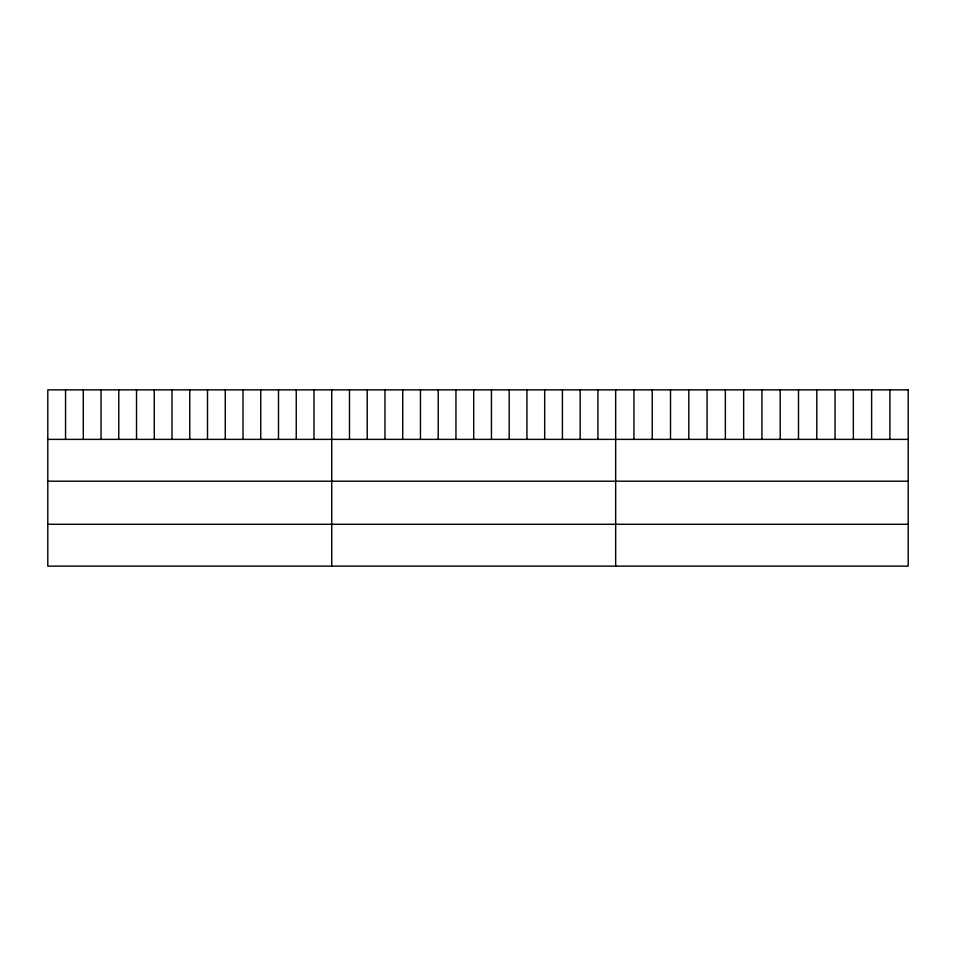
<?xml version="1.0" encoding="UTF-8"?>
<svg xmlns="http://www.w3.org/2000/svg" width="956" height="956" viewBox="0 0 956 956"><rect width="100%" height="100%" fill="white"/><g stroke="black" fill="none" stroke-linecap="round" stroke-linejoin="round"><path stroke-width="1.43" d="M47.8 439.378L908.2 439.378M47.8 481.203L908.2 481.203M47.8 524.294L908.2 524.294M889.917 389.869L889.917 439.378M871.633 389.869L871.633 439.378M853.35 389.869L853.35 439.378M835.066 389.869L835.066 439.378M816.783 389.869L816.783 439.378M798.499 389.869L798.499 439.378M780.216 389.869L780.216 439.378M761.932 389.869L761.932 439.378M743.649 389.869L743.649 439.378M725.365 389.869L725.365 439.378M707.082 389.869L707.082 439.378M688.798 389.869L688.798 439.378M670.515 389.869L670.515 439.378M652.231 389.869L652.231 439.378M633.947 389.869L633.947 439.378M615.664 389.869L615.664 566.131M597.918 389.869L597.918 439.378M580.173 389.869L580.173 439.378M562.427 389.869L562.427 439.378M544.681 389.869L544.681 439.378M526.935 389.869L526.935 439.378M509.19 389.869L509.19 439.378M491.444 389.869L491.444 439.378M473.698 389.869L473.698 439.378M455.952 389.869L455.952 439.378M438.207 389.869L438.207 439.378M420.461 389.869L420.461 439.378M402.715 389.869L402.715 439.378M384.969 389.869L384.969 439.378M367.224 389.869L367.224 439.378M349.478 389.869L349.478 439.378M331.732 389.869L331.732 566.131M313.986 389.869L313.986 439.378M296.24 389.869L296.24 439.378M278.495 389.869L278.495 439.378M260.749 389.869L260.749 439.378M243.003 389.869L243.003 439.378M225.258 389.869L225.258 439.378M207.512 389.869L207.512 439.378M189.766 389.869L189.766 439.378M172.02 389.869L172.02 439.378M154.274 389.869L154.274 439.378M136.529 389.869L136.529 439.378M118.783 389.869L118.783 439.378M101.037 389.869L101.037 439.378M83.292 389.869L83.292 439.378M65.546 389.869L65.546 439.378M908.2 389.869L47.8 389.869L47.8 566.131L908.2 566.131L908.2 389.869"/></g></svg>
